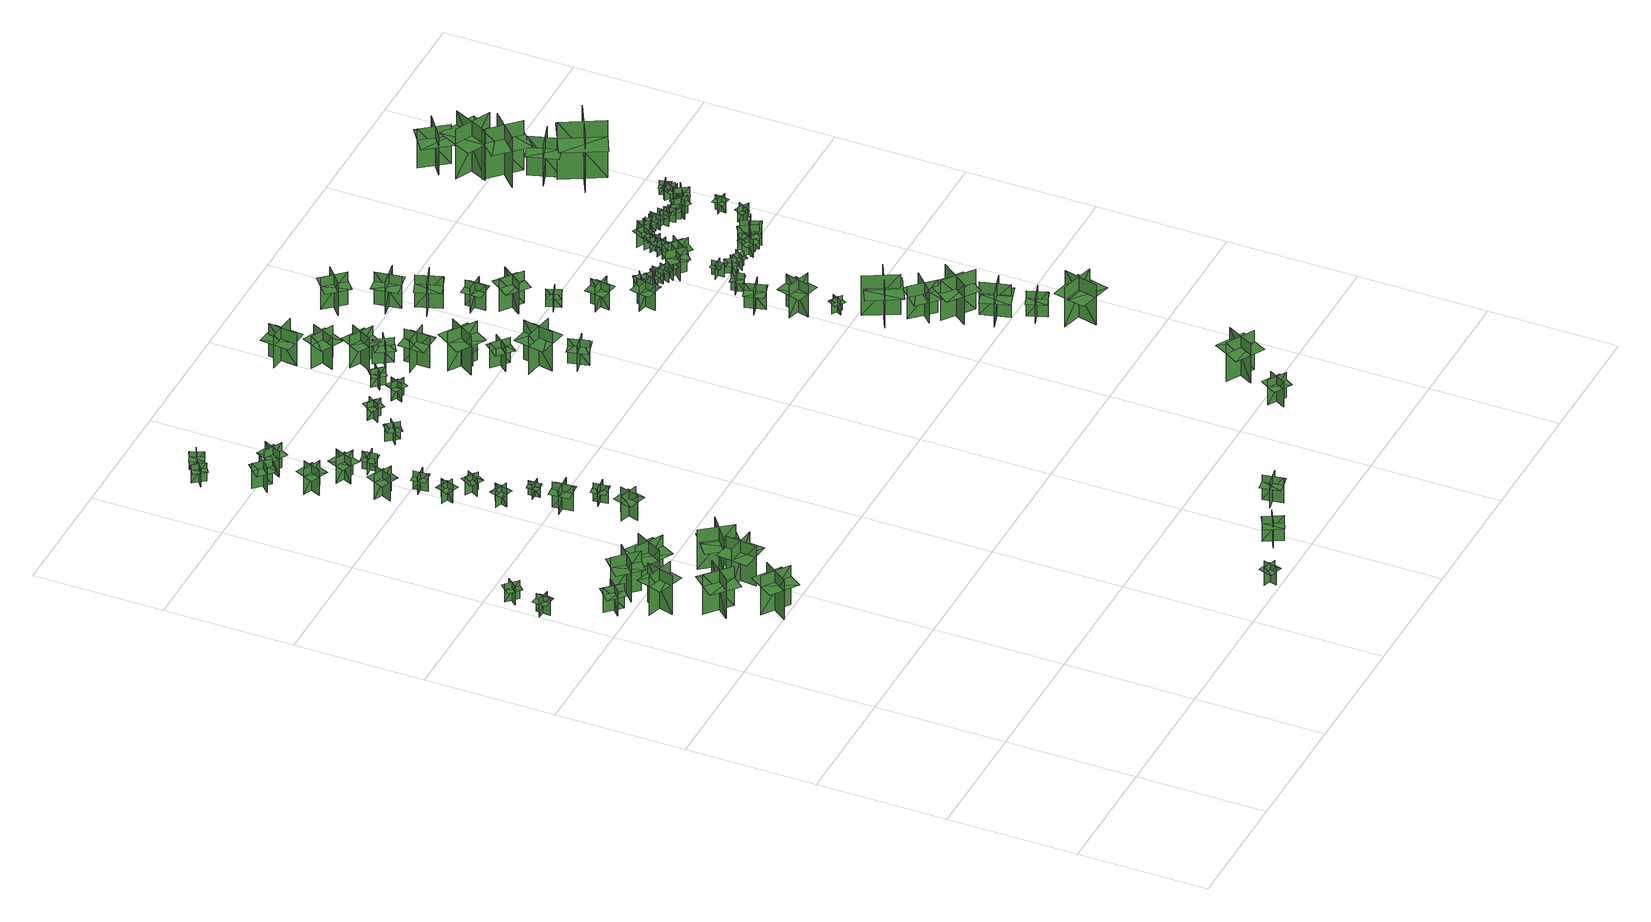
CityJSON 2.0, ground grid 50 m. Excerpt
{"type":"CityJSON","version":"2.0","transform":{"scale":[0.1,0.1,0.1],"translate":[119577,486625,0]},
"CityObjects":{
"tree1":{"type":"SolitaryVegetationObject","geometry":[{"type":"MultiSurface","lod":"1","boundaries":[[[0,1,2]],[[0,2,3]],[[4,5,6]],[[4,6,7]],[[8,9,10]],[[8,10,11]],[[8,11,12]],[[8,12,13]]]}]},
"tree2":{"type":"SolitaryVegetationObject","geometry":[{"type":"MultiSurface","lod":"1","boundaries":[[[14,15,16]],[[14,16,17]],[[18,19,20]],[[18,20,21]],[[22,23,24]],[[22,24,25]],[[22,25,26]],[[22,26,27]]]}]},
"tree3":{"type":"SolitaryVegetationObject","geometry":[{"type":"MultiSurface","lod":"1","boundaries":[[[28,29,30]],[[28,30,31]],[[32,33,34]],[[32,34,35]],[[36,37,38]],[[36,38,39]],[[36,39,40]],[[36,40,41]]]}]},
"tree4":{"type":"SolitaryVegetationObject","geometry":[{"type":"MultiSurface","lod":"1","boundaries":[[[42,43,44]],[[42,44,45]],[[46,47,48]],[[46,48,49]],[[50,51,52]],[[50,52,53]],[[50,53,54]],[[50,54,55]]]}]},
"tree5":{"type":"SolitaryVegetationObject","geometry":[{"type":"MultiSurface","lod":"1","boundaries":[[[56,57,58]],[[56,58,59]],[[60,61,62]],[[60,62,63]],[[64,65,66]],[[64,66,67]],[[64,67,68]],[[64,68,69]]]}]},
"tree6":{"type":"SolitaryVegetationObject","geometry":[{"type":"MultiSurface","lod":"1","boundaries":[[[70,71,72]],[[70,72,73]],[[74,75,76]],[[74,76,77]],[[78,79,80]],[[78,80,81]],[[78,81,82]],[[78,82,83]]]}]},
"tree7":{"type":"SolitaryVegetationObject","geometry":[{"type":"MultiSurface","lod":"1","boundaries":[[[84,85,86]],[[84,86,87]],[[88,89,90]],[[88,90,91]],[[92,93,94]],[[92,94,95]],[[92,95,96]],[[92,96,97]]]}]},
"tree8":{"type":"SolitaryVegetationObject","geometry":[{"type":"MultiSurface","lod":"1","boundaries":[[[98,99,100]],[[98,100,101]],[[102,103,104]],[[102,104,105]],[[106,107,108]],[[106,108,109]],[[106,109,110]],[[106,110,111]]]}]},
"tree9":{"type":"SolitaryVegetationObject","geometry":[{"type":"MultiSurface","lod":"1","boundaries":[[[112,113,114]],[[112,114,115]],[[116,117,118]],[[116,118,119]],[[120,121,122]],[[120,122,123]],[[120,123,124]],[[120,124,125]]]}]},
"tree10":{"type":"SolitaryVegetationObject","geometry":[{"type":"MultiSurface","lod":"1","boundaries":[[[126,127,128]],[[126,128,129]],[[130,131,132]],[[130,132,133]],[[134,135,136]],[[134,136,137]],[[134,137,138]],[[134,138,139]]]}]},
"tree11":{"type":"SolitaryVegetationObject","geometry":[{"type":"MultiSurface","lod":"1","boundaries":[[[140,141,142]],[[140,142,143]],[[144,145,146]],[[144,146,147]],[[148,149,150]],[[148,150,151]],[[148,151,152]],[[148,152,153]]]}]},
"tree12":{"type":"SolitaryVegetationObject","geometry":[{"type":"MultiSurface","lod":"1","boundaries":[[[154,155,156]],[[154,156,157]],[[158,159,160]],[[158,160,161]],[[162,163,164]],[[162,164,165]],[[162,165,166]],[[162,166,167]]]}]},
"tree13":{"type":"SolitaryVegetationObject","geometry":[{"type":"MultiSurface","lod":"1","boundaries":[[[168,169,170]],[[168,170,171]],[[172,173,174]],[[172,174,175]],[[176,177,178]],[[176,178,179]],[[176,179,180]],[[176,180,181]]]}]},
"tree14":{"type":"SolitaryVegetationObject","geometry":[{"type":"MultiSurface","lod":"1","boundaries":[[[182,183,184]],[[182,184,185]],[[186,187,188]],[[186,188,189]],[[190,191,192]],[[190,192,193]],[[190,193,194]],[[190,194,195]]]}]},
"tree15":{"type":"SolitaryVegetationObject","geometry":[{"type":"MultiSurface","lod":"1","boundaries":[[[196,197,198]],[[196,198,199]],[[200,201,202]],[[200,202,203]],[[204,205,206]],[[204,206,207]],[[204,207,208]],[[204,208,209]]]}]},
"tree16":{"type":"SolitaryVegetationObject","geometry":[{"type":"MultiSurface","lod":"1","boundaries":[[[210,211,212]],[[210,212,213]],[[214,215,216]],[[214,216,217]],[[218,219,220]],[[218,220,221]],[[218,221,222]],[[218,222,223]]]}]},
"tree17":{"type":"SolitaryVegetationObject","geometry":[{"type":"MultiSurface","lod":"1","boundaries":[[[224,225,226]],[[224,226,227]],[[228,229,230]],[[228,230,231]],[[232,233,234]],[[232,234,235]],[[232,235,236]],[[232,236,237]]]}]},
"tree18":{"type":"SolitaryVegetationObject","geometry":[{"type":"MultiSurface","lod":"1","boundaries":[[[238,239,240]],[[238,240,241]],[[242,243,244]],[[242,244,245]],[[246,247,248]],[[246,248,249]],[[246,249,250]],[[246,250,251]]]}]},
"tree19":{"type":"SolitaryVegetationObject","geometry":[{"type":"MultiSurface","lod":"1","boundaries":[[[252,253,254]],[[252,254,255]],[[256,257,258]],[[256,258,259]],[[260,261,262]],[[260,262,263]],[[260,263,264]],[[260,264,265]]]}]},
"tree20":{"type":"SolitaryVegetationObject","geometry":[{"type":"MultiSurface","lod":"1","boundaries":[[[266,267,268]],[[266,268,269]],[[270,271,272]],[[270,272,273]],[[274,275,276]],[[274,276,277]],[[274,277,278]],[[274,278,279]]]}]},
"tree21":{"type":"SolitaryVegetationObject","geometry":[{"type":"MultiSurface","lod":"1","boundaries":[[[280,281,282]],[[280,282,283]],[[284,285,286]],[[284,286,287]],[[288,289,290]],[[288,290,291]],[[288,291,292]],[[288,292,293]]]}]},
"tree22":{"type":"SolitaryVegetationObject","geometry":[{"type":"MultiSurface","lod":"1","boundaries":[[[294,295,296]],[[294,296,297]],[[298,299,300]],[[298,300,301]],[[302,303,304]],[[302,304,305]],[[302,305,306]],[[302,306,307]]]}]},
"tree23":{"type":"SolitaryVegetationObject","geometry":[{"type":"MultiSurface","lod":"1","boundaries":[[[308,309,310]],[[308,310,311]],[[312,313,314]],[[312,314,315]],[[316,317,318]],[[316,318,319]],[[316,319,320]],[[316,320,321]]]}]},
"tree24":{"type":"SolitaryVegetationObject","geometry":[{"type":"MultiSurface","lod":"1","boundaries":[[[322,323,324]],[[322,324,325]],[[326,327,328]],[[326,328,329]],[[330,331,332]],[[330,332,333]],[[330,333,334]],[[330,334,335]]]}]},
"tree25":{"type":"SolitaryVegetationObject","geometry":[{"type":"MultiSurface","lod":"1","boundaries":[[[336,337,338]],[[336,338,339]],[[340,341,342]],[[340,342,343]],[[344,345,346]],[[344,346,347]],[[344,347,348]],[[344,348,349]]]}]},
"tree26":{"type":"SolitaryVegetationObject","geometry":[{"type":"MultiSurface","lod":"1","boundaries":[[[350,351,352]],[[350,352,353]],[[354,355,356]],[[354,356,357]],[[358,359,360]],[[358,360,361]],[[358,361,362]],[[358,362,363]]]}]},
"tree27":{"type":"SolitaryVegetationObject","geometry":[{"type":"MultiSurface","lod":"1","boundaries":[[[364,365,366]],[[364,366,367]],[[368,369,370]],[[368,370,371]],[[372,373,374]],[[372,374,375]],[[372,375,376]],[[372,376,377]]]}]},
"tree28":{"type":"SolitaryVegetationObject","geometry":[{"type":"MultiSurface","lod":"1","boundaries":[[[378,379,380]],[[378,380,381]],[[382,383,384]],[[382,384,385]],[[386,387,388]],[[386,388,389]],[[386,389,390]],[[386,390,391]]]}]},
"tree29":{"type":"SolitaryVegetationObject","geometry":[{"type":"MultiSurface","lod":"1","boundaries":[[[392,393,394]],[[392,394,395]],[[396,397,398]],[[396,398,399]],[[400,401,402]],[[400,402,403]],[[400,403,404]],[[400,404,405]]]}]},
"tree30":{"type":"SolitaryVegetationObject","geometry":[{"type":"MultiSurface","lod":"1","boundaries":[[[406,407,408]],[[406,408,409]],[[410,411,412]],[[410,412,413]],[[414,415,416]],[[414,416,417]],[[414,417,418]],[[414,418,419]]]}]},
"tree31":{"type":"SolitaryVegetationObject","geometry":[{"type":"MultiSurface","lod":"1","boundaries":[[[420,421,422]],[[420,422,423]],[[424,425,426]],[[424,426,427]],[[428,429,430]],[[428,430,431]],[[428,431,432]],[[428,432,433]]]}]},
"tree32":{"type":"SolitaryVegetationObject","geometry":[{"type":"MultiSurface","lod":"1","boundaries":[[[434,435,436]],[[434,436,437]],[[438,439,440]],[[438,440,441]],[[442,443,444]],[[442,444,445]],[[442,445,446]],[[442,446,447]]]}]},
"tree33":{"type":"SolitaryVegetationObject","geometry":[{"type":"MultiSurface","lod":"1","boundaries":[[[448,449,450]],[[448,450,451]],[[452,453,454]],[[452,454,455]],[[456,457,458]],[[456,458,459]],[[456,459,460]],[[456,460,461]]]}]},
"tree34":{"type":"SolitaryVegetationObject","geometry":[{"type":"MultiSurface","lod":"1","boundaries":[[[462,463,464]],[[462,464,465]],[[466,467,468]],[[466,468,469]],[[470,471,472]],[[470,472,473]],[[470,473,474]],[[470,474,475]]]}]},
"tree35":{"type":"SolitaryVegetationObject","geometry":[{"type":"MultiSurface","lod":"1","boundaries":[[[476,477,478]],[[476,478,479]],[[480,481,482]],[[480,482,483]],[[484,485,486]],[[484,486,487]],[[484,487,488]],[[484,488,489]]]}]},
"tree36":{"type":"SolitaryVegetationObject","geometry":[{"type":"MultiSurface","lod":"1","boundaries":[[[490,491,492]],[[490,492,493]],[[494,495,496]],[[494,496,497]],[[498,499,500]],[[498,500,501]],[[498,501,502]],[[498,502,503]]]}]},
"tree37":{"type":"SolitaryVegetationObject","geometry":[{"type":"MultiSurface","lod":"1","boundaries":[[[504,505,506]],[[504,506,507]],[[508,509,510]],[[508,510,511]],[[512,513,514]],[[512,514,515]],[[512,515,516]],[[512,516,517]]]}]},
"tree38":{"type":"SolitaryVegetationObject","geometry":[{"type":"MultiSurface","lod":"1","boundaries":[[[518,519,520]],[[518,520,521]],[[522,523,524]],[[522,524,525]],[[526,527,528]],[[526,528,529]],[[526,529,530]],[[526,530,531]]]}]},
"tree39":{"type":"SolitaryVegetationObject","geometry":[{"type":"MultiSurface","lod":"1","boundaries":[[[532,533,534]],[[532,534,535]],[[536,537,538]],[[536,538,539]],[[540,541,542]],[[540,542,543]],[[540,543,544]],[[540,544,545]]]}]},
"tree40":{"type":"SolitaryVegetationObject","geometry":[{"type":"MultiSurface","lod":"1","boundaries":[[[546,547,548]],[[546,548,549]],[[550,551,552]],[[550,552,553]],[[554,555,556]],[[554,556,557]],[[554,557,558]],[[554,558,559]]]}]},
"tree41":{"type":"SolitaryVegetationObject","geometry":[{"type":"MultiSurface","lod":"1","boundaries":[[[560,561,562]],[[560,562,563]],[[564,565,566]],[[564,566,567]],[[568,569,570]],[[568,570,571]],[[568,571,572]],[[568,572,573]]]}]},
"tree42":{"type":"SolitaryVegetationObject","geometry":[{"type":"MultiSurface","lod":"1","boundaries":[[[574,575,576]],[[574,576,577]],[[578,579,580]],[[578,580,581]],[[582,583,584]],[[582,584,585]],[[582,585,586]],[[582,586,587]]]}]},
"tree43":{"type":"SolitaryVegetationObject","geometry":[{"type":"MultiSurface","lod":"1","boundaries":[[[588,589,590]],[[588,590,591]],[[592,593,594]],[[592,594,595]],[[596,597,598]],[[596,598,599]],[[596,599,600]],[[596,600,601]]]}]},
"tree44":{"type":"SolitaryVegetationObject","geometry":[{"type":"MultiSurface","lod":"1","boundaries":[[[602,603,604]],[[602,604,605]],[[606,607,608]],[[606,608,609]],[[610,611,612]],[[610,612,613]],[[610,613,614]],[[610,614,615]]]}]},
"tree45":{"type":"SolitaryVegetationObject","geometry":[{"type":"MultiSurface","lod":"1","boundaries":[[[616,617,618]],[[616,618,619]],[[620,621,622]],[[620,622,623]],[[624,625,626]],[[624,626,627]],[[624,627,628]],[[624,628,629]]]}]},
"tree46":{"type":"SolitaryVegetationObject","geometry":[{"type":"MultiSurface","lod":"1","boundaries":[[[630,631,632]],[[630,632,633]],[[634,635,636]],[[634,636,637]],[[638,639,640]],[[638,640,641]],[[638,641,642]],[[638,642,643]]]}]},
"tree47":{"type":"SolitaryVegetationObject","geometry":[{"type":"MultiSurface","lod":"1","boundaries":[[[644,645,646]],[[644,646,647]],[[648,649,650]],[[648,650,651]],[[652,653,654]],[[652,654,655]],[[652,655,656]],[[652,656,657]]]}]},
"tree48":{"type":"SolitaryVegetationObject","geometry":[{"type":"MultiSurface","lod":"1","boundaries":[[[658,659,660]],[[658,660,661]],[[662,663,664]],[[662,664,665]],[[666,667,668]],[[666,668,669]],[[666,669,670]],[[666,670,671]]]}]},
"tree49":{"type":"SolitaryVegetationObject","geometry":[{"type":"MultiSurface","lod":"1","boundaries":[[[672,673,674]],[[672,674,675]],[[676,677,678]],[[676,678,679]],[[680,681,682]],[[680,682,683]],[[680,683,684]],[[680,684,685]]]}]},
"tree50":{"type":"SolitaryVegetationObject","geometry":[{"type":"MultiSurface","lod":"1","boundaries":[[[686,687,688]],[[686,688,689]],[[690,691,692]],[[690,692,693]],[[694,695,696]],[[694,696,697]],[[694,697,698]],[[694,698,699]]]}]},
"tree51":{"type":"SolitaryVegetationObject","geometry":[{"type":"MultiSurface","lod":"1","boundaries":[[[700,701,702]],[[700,702,703]],[[704,705,706]],[[704,706,707]],[[708,709,710]],[[708,710,711]],[[708,711,712]],[[708,712,713]]]}]},
"tree52":{"type":"SolitaryVegetationObject","geometry":[{"type":"MultiSurface","lod":"1","boundaries":[[[714,715,716]],[[714,716,717]],[[718,719,720]],[[718,720,721]],[[722,723,724]],[[722,724,725]],[[722,725,726]],[[722,726,727]]]}]},
"tree53":{"type":"SolitaryVegetationObject","geometry":[{"type":"MultiSurface","lod":"1","boundaries":[[[728,729,730]],[[728,730,731]],[[732,733,734]],[[732,734,735]],[[736,737,738]],[[736,738,739]],[[736,739,740]],[[736,740,741]]]}]},
"tree54":{"type":"SolitaryVegetationObject","geometry":[{"type":"MultiSurface","lod":"1","boundaries":[[[742,743,744]],[[742,744,745]],[[746,747,748]],[[746,748,749]],[[750,751,752]],[[750,752,753]],[[750,753,754]],[[750,754,755]]]}]},
"tree55":{"type":"SolitaryVegetationObject","geometry":[{"type":"MultiSurface","lod":"1","boundaries":[[[756,757,758]],[[756,758,759]],[[760,761,762]],[[760,762,763]],[[764,765,766]],[[764,766,767]],[[764,767,768]],[[764,768,769]]]}]},
"tree56":{"type":"SolitaryVegetationObject","geometry":[{"type":"MultiSurface","lod":"1","boundaries":[[[770,771,772]],[[770,772,773]],[[774,775,776]],[[774,776,777]],[[778,779,780]],[[778,780,781]],[[778,781,782]],[[778,782,783]]]}]},
"tree57":{"type":"SolitaryVegetationObject","geometry":[{"type":"MultiSurface","lod":"1","boundaries":[[[784,785,786]],[[784,786,787]],[[788,789,790]],[[788,790,791]],[[792,793,794]],[[792,794,795]],[[792,795,796]],[[792,796,797]]]}]},
"tree58":{"type":"SolitaryVegetationObject","geometry":[{"type":"MultiSurface","lod":"1","boundaries":[[[798,799,800]],[[798,800,801]],[[802,803,804]],[[802,804,805]],[[806,807,808]],[[806,808,809]],[[806,809,810]],[[806,810,811]]]}]},
"tree59":{"type":"SolitaryVegetationObject","geometry":[{"type":"MultiSurface","lod":"1","boundaries":[[[812,813,814]],[[812,814,815]],[[816,817,818]],[[816,818,819]],[[820,821,822]],[[820,822,823]],[[820,823,824]],[[820,824,825]]]}]},
"tree60":{"type":"SolitaryVegetationObject","geometry":[{"type":"MultiSurface","lod":"1","boundaries":[[[826,827,828]],[[826,828,829]],[[830,831,832]],[[830,832,833]],[[834,835,836]],[[834,836,837]],[[834,837,838]],[[834,838,839]]]}]},
"tree61":{"type":"SolitaryVegetationObject","geometry":[{"type":"MultiSurface","lod":"1","boundaries":[[[840,841,842]],[[840,842,843]],[[844,845,846]],[[844,846,847]],[[848,849,850]],[[848,850,851]],[[848,851,852]],[[848,852,853]]]}]},
"tree62":{"type":"SolitaryVegetationObject","geometry":[{"type":"MultiSurface","lod":"1","boundaries":[[[854,855,856]],[[854,856,857]],[[858,859,860]],[[858,860,861]],[[862,863,864]],[[862,864,865]],[[862,865,866]],[[862,866,867]]]}]},
"tree63":{"type":"SolitaryVegetationObject","geometry":[{"type":"MultiSurface","lod":"1","boundaries":[[[868,869,870]],[[868,870,871]],[[872,873,874]],[[872,874,875]],[[876,877,878]],[[876,878,879]],[[876,880,881]],[[876,881,877]]]}]},
"tree64":{"type":"SolitaryVegetationObject","geometry":[{"type":"MultiSurface","lod":"1","boundaries":[[[882,883,884]],[[882,884,885]],[[886,887,888]],[[886,888,889]],[[890,891,892]],[[890,892,893]],[[890,893,894]],[[890,894,895]]]}]},
"tree65":{"type":"SolitaryVegetationObject","geometry":[{"type":"MultiSurface","lod":"1","boundaries":[[[896,897,898]],[[896,898,899]],[[900,901,902]],[[900,902,903]],[[904,905,906]],[[904,906,907]],[[904,907,908]],[[904,908,909]]]}]},
"tree66":{"type":"SolitaryVegetationObject","geometry":[{"type":"MultiSurface","lod":"1","boundaries":[[[910,911,912]],[[910,912,913]],[[914,915,916]],[[914,916,917]],[[918,919,920]],[[918,920,921]],[[918,921,922]],[[918,922,923]]]}]},
"tree67":{"type":"SolitaryVegetationObject","geometry":[{"type":"MultiSurface","lod":"1","boundaries":[[[924,925,926]],[[924,926,927]],[[928,929,930]],[[928,930,931]],[[932,933,934]],[[932,934,935]],[[932,935,936]],[[932,936,937]]]}]},
"tree68":{"type":"SolitaryVegetationObject","geometry":[{"type":"MultiSurface","lod":"1","boundaries":[[[938,939,940]],[[938,940,941]],[[942,943,944]],[[942,944,945]],[[946,947,948]],[[946,948,949]],[[946,949,950]],[[946,950,951]]]}]},
"tree69":{"type":"SolitaryVegetationObject","geometry":[{"type":"MultiSurface","lod":"1","boundaries":[[[952,953,954]],[[952,954,955]],[[956,957,958]],[[956,958,959]],[[960,961,962]],[[960,962,963]],[[960,963,964]],[[960,964,965]]]}]},
"tree70":{"type":"SolitaryVegetationObject","geometry":[{"type":"MultiSurface","lod":"1","boundaries":[[[966,967,968]],[[966,968,969]],[[970,971,972]],[[970,972,973]],[[974,975,976]],[[974,976,977]],[[974,977,978]],[[974,978,979]]]}]},
"tree71":{"type":"SolitaryVegetationObject","geometry":[{"type":"MultiSurface","lod":"1","boundaries":[[[980,981,982]],[[980,982,983]],[[984,985,986]],[[984,986,987]],[[988,989,990]],[[988,990,991]],[[988,991,992]],[[988,992,993]]]}]},
"tree72":{"type":"SolitaryVegetationObject","geometry":[{"type":"MultiSurface","lod":"1","boundaries":[[[994,995,996]],[[994,996,997]],[[998,999,1000]],[[998,1000,1001]],[[1002,1003,1004]],[[1002,1004,1005]],[[1002,1005,1006]],[[1002,1006,1007]]]}]},
"tree73":{"type":"SolitaryVegetationObject","geometry":[{"type":"MultiSurface","lod":"1","boundaries":[[[1008,1009,1010]],[[1008,1010,1011]],[[1012,1013,1014]],[[1012,1014,1015]],[[1016,1017,1018]],[[1016,1018,1019]],[[1016,1019,1020]],[[1016,1020,1021]]]}]},
"tree74":{"type":"SolitaryVegetationObject","geometry":[{"type":"MultiSurface","lod":"1","boundaries":[[[1022,1023,1024]],[[1022,1024,1025]],[[1026,1027,1028]],[[1026,1028,1029]],[[1030,1031,1032]],[[1030,1032,1033]],[[1030,1033,1034]],[[1030,1034,1035]]]}]},
"tree75":{"type":"SolitaryVegetationObject","geometry":[{"type":"MultiSurface","lod":"1","boundaries":[[[1036,1037,1038]],[[1036,1038,1039]],[[1040,1041,1042]],[[1040,1042,1043]],[[1044,1045,1046]],[[1044,1046,1047]],[[1044,1047,1048]],[[1044,1048,1049]]]}]},
"tree76":{"type":"SolitaryVegetationObject","geometry":[{"type":"MultiSurface","lod":"1","boundaries":[[[1050,1051,1052]],[[1050,1052,1053]],[[1054,1055,1056]],[[1054,1056,1057]],[[1058,1059,1060]],[[1058,1060,1061]],[[1058,1061,1062]],[[1058,1062,1063]]]}]},
"tree77":{"type":"SolitaryVegetationObject","geometry":[{"type":"MultiSurface","lod":"1","boundaries":[[[1064,1065,1066]],[[1064,1066,1067]],[[1068,1069,1070]],[[1068,1070,1071]],[[1072,1073,1074]],[[1072,1074,1075]],[[1072,1075,1076]],[[1072,1076,1077]]]}]},
"tree78":{"type":"SolitaryVegetationObject","geometry":[{"type":"MultiSurface","lod":"1","boundaries":[[[1078,1079,1080]],[[1078,1080,1081]],[[1082,1083,1084]],[[1082,1084,1085]],[[1086,1087,1088]],[[1086,1088,1089]],[[1086,1089,1090]],[[1086,1090,1091]]]}]},
"tree79":{"type":"SolitaryVegetationObject","geometry":[{"type":"MultiSurface","lod":"1","boundaries":[[[1092,1093,1094]],[[1092,1094,1095]],[[1096,1097,1098]],[[1096,1098,1099]],[[1100,1101,1102]],[[1100,1102,1103]],[[1100,1103,1104]],[[1100,1104,1105]]]}]},
"tree80":{"type":"SolitaryVegetationObject","geometry":[{"type":"MultiSurface","lod":"1","boundaries":[[[1106,1107,1108]],[[1106,1108,1109]],[[1110,1111,1112]],[[1110,1112,1113]],[[1114,1115,1116]],[[1114,1116,1117]],[[1114,1117,1118]],[[1114,1118,1119]]]}]},
"tree81":{"type":"SolitaryVegetationObject","geometry":[{"type":"MultiSurface","lod":"1","boundaries":[[[1120,1121,1122]],[[1120,1122,1123]],[[1124,1125,1126]],[[1124,1126,1127]],[[1128,1129,1130]],[[1128,1130,1131]],[[1128,1131,1132]],[[1128,1132,1133]]]}]},
"tree82":{"type":"SolitaryVegetationObject","geometry":[{"type":"MultiSurface","lod":"1","boundaries":[[[1134,1135,1136]],[[1134,1136,1137]],[[1138,1139,1140]],[[1138,1140,1141]],[[1142,1143,1144]],[[1142,1144,1145]],[[1142,1145,1146]],[[1142,1146,1147]]]}]},
"tree83":{"type":"SolitaryVegetationObject","geometry":[{"type":"MultiSurface","lod":"1","boundaries":[[[1148,1149,1150]],[[1148,1150,1151]],[[1152,1153,1154]],[[1152,1154,1155]],[[1156,1157,1158]],[[1156,1158,1159]],[[1156,1159,1160]],[[1156,1160,1161]]]}]},
"tree84":{"type":"SolitaryVegetationObject","geometry":[{"type":"MultiSurface","lod":"1","boundaries":[[[1162,1163,1164]],[[1162,1164,1165]],[[1166,1167,1168]],[[1166,1168,1169]],[[1170,1171,1172]],[[1170,1172,1173]],[[1170,1173,1174]],[[1170,1174,1175]]]}]},
"tree85":{"type":"SolitaryVegetationObject","geometry":[{"type":"MultiSurface","lod":"1","boundaries":[[[1176,1177,1178]],[[1176,1178,1179]],[[1180,1181,1182]],[[1180,1182,1183]],[[1184,1185,1186]],[[1184,1186,1187]],[[1184,1187,1188]],[[1184,1188,1189]]]}]},
"tree86":{"type":"SolitaryVegetationObject","geometry":[{"type":"MultiSurface","lod":"1","boundaries":[[[1190,1191,1192]],[[1190,1192,1193]],[[1194,1195,1196]],[[1194,1196,1197]],[[1198,1199,1200]],[[1198,1200,1201]],[[1198,1201,1202]],[[1198,1202,1203]]]}]},
"tree87":{"type":"SolitaryVegetationObject","geometry":[{"type":"MultiSurface","lod":"1","boundaries":[[[1204,1205,1206]],[[1204,1206,1207]],[[1208,1209,1210]],[[1208,1210,1211]],[[1212,1213,1214]],[[1212,1214,1215]],[[1212,1215,1216]],[[1212,1216,1217]]]}]},
"tree88":{"type":"SolitaryVegetationObject","geometry":[{"type":"MultiSurface","lod":"1","boundaries":[[[1218,1219,1220]],[[1218,1220,1221]],[[1222,1223,1224]],[[1222,1224,1225]],[[1226,1227,1228]],[[1226,1228,1229]],[[1226,1229,1230]],[[1226,1230,1231]]]}]},
"tree89":{"type":"SolitaryVegetationObject","geometry":[{"type":"MultiSurface","lod":"1","boundaries":[[[1232,1233,1234]],[[1232,1234,1235]],[[1236,1237,1238]],[[1236,1238,1239]],[[1240,1241,1242]],[[1240,1242,1243]],[[1240,1243,1244]],[[1240,1244,1245]]]}]},
"tree90":{"type":"SolitaryVegetationObject","geometry":[{"type":"MultiSurface","lod":"1","boundaries":[[[1246,1247,1248]],[[1246,1248,1249]],[[1250,1251,1252]],[[1250,1252,1253]],[[1254,1255,1256]],[[1254,1256,1257]],[[1254,1257,1258]],[[1254,1258,1259]]]}]},
"tree91":{"type":"SolitaryVegetationObject","geometry":[{"type":"MultiSurface","lod":"1","boundaries":[[[1260,1261,1262]],[[1260,1262,1263]],[[1264,1265,1266]],[[1264,1266,1267]],[[1268,1269,1270]],[[1268,1270,1271]],[[1268,1271,1272]],[[1268,1272,1273]]]}]},
"tree92":{"type":"SolitaryVegetationObject","geometry":[{"type":"MultiSurface","lod":"1","boundaries":[[[1274,1275,1276]],[[1274,1276,1277]],[[1278,1279,1280]],[[1278,1280,1281]],[[1282,1283,1284]],[[1282,1284,1285]],[[1282,1285,1286]],[[1282,1286,1287]]]}]},
"tree93":{"type":"SolitaryVegetationObject","geometry":[{"type":"MultiSurface","lod":"1","boundaries":[[[1288,1289,1290]],[[1288,1290,1291]],[[1292,1293,1294]],[[1292,1294,1295]],[[1296,1297,1298]],[[1296,1298,1299]],[[1296,1299,1300]],[[1296,1300,1301]]]}]},
"tree94":{"type":"SolitaryVegetationObject","geometry":[{"type":"MultiSurface","lod":"1","boundaries":[[[1302,1303,1304]],[[1302,1304,1305]],[[1306,1307,1308]],[[1306,1308,1309]],[[1310,1311,1312]],[[1310,1312,1313]],[[1310,1313,1314]],[[1310,1314,1315]]]}]},
"tree95":{"type":"SolitaryVegetationObject","geometry":[{"type":"MultiSurface","lod":"1","boundaries":[[[1316,1317,1318]],[[1316,1318,1319]],[[1320,1321,1322]],[[1320,1322,1323]],[[1324,1325,1326]],[[1324,1326,1327]],[[1324,1327,1328]],[[1324,1328,1329]]]}]},
"tree96":{"type":"SolitaryVegetationObject","geometry":[{"type":"MultiSurface","lod":"1","boundaries":[[[1330,1331,1332]],[[1330,1332,1333]],[[1334,1335,1336]],[[1334,1336,1337]],[[1338,1339,1340]],[[1338,1340,1341]],[[1338,1341,1342]],[[1338,1342,1343]]]}]},
"tree97":{"type":"SolitaryVegetationObject","geometry":[{"type":"MultiSurface","lod":"1","boundaries":[[[1344,1345,1346]],[[1344,1346,1347]],[[1348,1349,1350]],[[1348,1350,1351]],[[1352,1353,1354]],[[1352,1354,1355]],[[1352,1355,1356]],[[1352,1356,1357]]]}]},
"tree98":{"type":"SolitaryVegetationObject","geometry":[{"type":"MultiSurface","lod":"1","boundaries":[[[1358,1359,1360]],[[1358,1360,1361]],[[1362,1363,1364]],[[1362,1364,1365]],[[1366,1367,1368]],[[1366,1368,1369]],[[1366,1369,1370]],[[1366,1370,1371]]]}]},
"tree99":{"type":"SolitaryVegetationObject","geometry":[{"type":"MultiSurface","lod":"1","boundaries":[[[1372,1373,1374]],[[1372,1374,1375]],[[1376,1377,1378]],[[1376,1378,1379]],[[1380,1381,1382]],[[1380,1382,1383]],[[1380,1383,1384]],[[1380,1384,1385]]]}]},
"tree100":{"type":"SolitaryVegetationObject","geometry":[{"type":"MultiSurface","lod":"1","boundaries":[[[1386,1387,1388]],[[1386,1388,1389]],[[1390,1391,1392]],[[1390,1392,1393]],[[1394,1395,1396]],[[1394,1396,1397]],[[1394,1397,1398]],[[1394,1398,1399]]]}]}
},
"vertices":[
[32,2310,2],[27,2255,2],[27,2255,78],[32,2310,78],[3,2286,2],[59,2281,2],[59,2281,78],[3,2286,78],[3,2286,57],[1,2259,57],[56,2254,57],[59,2281,57],[61,2309,57],[6,2314,57],
[123,2039,2],[178,2093,2],[178,2093,109],[123,2039,109],[174,2038,2],[120,2093,2],[120,2093,109],[174,2038,109],[174,2038,79],[202,2065,79],[148,2120,79],[120,2093,79],[92,2066,79],[147,2011,79],
[68,2431,5],[31,2390,5],[31,2390,82],[68,2431,82],[32,2430,5],[72,2392,5],[72,2392,82],[32,2430,82],[32,2430,60],[13,2409,60],[54,2372,60],[72,2392,60],[91,2413,60],[50,2450,60],
[205,1868,3],[238,1976,3],[238,1976,173],[205,1868,173],[277,1907,3],[169,1940,3],[169,1940,173],[277,1907,173],[277,1907,128],[293,1959,128],[185,1992,128],[169,1940,128],[153,1889,128],[261,1856,128],
[264,1687,1],[345,1778,1],[345,1778,171],[264,1687,171],[345,1692,1],[254,1772,1],[254,1772,171],[345,1692,171],[345,1692,123],[386,1737,123],[295,1818,123],[254,1772,123],[214,1727,123],[305,1646,123],
[414,1599,1],[344,1500,1],[344,1500,170],[414,1599,170],[334,1586,1],[433,1516,1],[433,1516,170],[334,1586,170],[334,1586,123],[299,1536,123],[398,1466,123],[433,1516,123],[469,1566,123],[369,1636,123],
[298,2105,3],[215,2029,3],[215,2029,173],[298,2105,173],[215,2108,3],[292,2025,3],[292,2025,173],[215,2108,173],[215,2108,128],[176,2071,128],[252,1989,128],[292,2025,128],[332,2062,128],[255,2145,128],
[386,2078,1],[326,1971,1],[326,1971,170],[386,2078,170],[308,2056,1],[414,1997,1],[414,1997,170],[308,2056,170],[308,2056,123],[278,2003,123],[384,1943,123],[414,1997,123],[444,2050,123],[338,2109,123],
[490,1788,6],[477,1667,6],[477,1667,176],[490,1788,176],[426,1738,6],[547,1725,6],[547,1725,176],[426,1738,176],[426,1738,128],[420,1678,128],[541,1664,128],[547,1725,128],[554,1785,128],[433,1799,128],
[484,1897,3],[568,1787,3],[568,1787,175],[484,1897,175],[469,1788,3],[579,1872,3],[579,1872,175],[469,1788,175],[481,1884,120],[431,1844,120],[518,1736,120],[567,1776,120],[617,1816,120],[531,1924,120],
[1258,33,7],[1205,49,7],[1205,49,84],[1258,33,84],[1240,66,7],[1225,12,7],[1225,12,84],[1240,66,84],[1240,66,62],[1214,73,62],[1198,20,62],[1225,12,62],[1251,5,62],[1267,58,62],
[251,3707,11],[206,3674,11],[206,3674,88],[251,3707,88],[214,3713,11],[247,3668,11],[247,3668,88],[214,3713,88],[214,3713,67],[192,3697,67],[224,3652,67],[247,3668,67],[269,3684,67],[237,3729,67],
[704,2232,7],[629,2254,7],[629,2254,114],[704,2232,114],[679,2277,7],[657,2203,7],[657,2203,114],[679,2277,114],[679,2277,84],[642,2288,84],[620,2214,84],[657,2203,84],[695,2192,84],[716,2266,84],
[325,3452,11],[270,3506,11],[270,3506,119],[325,3452,119],[325,3503,11],[271,3448,11],[271,3448,119],[325,3503,119],[325,3503,89],[298,3531,89],[243,3476,89],[271,3448,89],[298,3421,89],[353,3476,89],
[363,3347,9],[333,3276,9],[333,3276,117],[363,3347,117],[315,3328,9],[387,3298,9],[387,3298,117],[315,3328,117],[315,3328,87],[300,3292,87],[372,3262,87],[387,3298,87],[402,3334,87],[330,3364,87],
[438,3108,8],[406,3038,8],[406,3038,116],[438,3108,116],[390,3091,8],[460,3058,8],[460,3058,116],[390,3091,116],[390,3091,85],[373,3056,85],[444,3023,85],[460,3058,85],[476,3093,85],[406,3126,85],
[484,2834,8],[503,2886,8],[503,2886,85],[484,2834,85],[517,2849,8],[466,2868,8],[466,2868,85],[517,2849,85],[517,2849,63],[527,2875,63],[475,2894,63],[466,2868,63],[456,2843,63],[507,2823,63],
[540,2652,8],[557,2704,8],[557,2704,85],[540,2652,85],[573,2668,8],[520,2685,8],[520,2685,85],[573,2668,85],[573,2668,63],[581,2695,63],[528,2712,63],[520,2685,63],[512,2659,63],[565,2642,63],
[606,2507,8],[613,2430,8],[613,2430,116],[606,2507,116],[573,2468,8],[650,2474,8],[650,2474,116],[573,2468,116],[573,2468,86],[576,2429,86],[653,2435,86],[650,2474,86],[647,2513,86],[570,2506,86],
[502,2993,9],[509,2938,9],[509,2938,86],[502,2993,86],[479,2964,9],[534,2970,9],[534,2970,86],[479,2964,86],[479,2964,64],[483,2936,64],[538,2943,64],[534,2970,64],[531,2998,64],[476,2991,64],
[591,2783,9],[543,2811,9],[543,2811,86],[591,2783,86],[582,2818,9],[553,2771,9],[553,2771,86],[582,2818,86],[582,2818,65],[558,2833,65],[530,2785,65],[553,2771,65],[577,2757,65],[606,2804,65],
[695,2390,9],[701,2336,9],[701,2336,86],[695,2390,86],[672,2362,9],[727,2368,9],[727,2368,86],[672,2362,86],[672,2362,64],[675,2334,64],[730,2341,64],[727,2368,64],[723,2396,64],[669,2389,64],
[615,2587,10],[659,2589,10],[659,2589,71],[615,2587,71],[636,2567,10],[635,2611,10],[635,2611,71],[636,2567,71],[636,2567,54],[658,2568,54],[657,2612,54],[635,2611,54],[613,2610,54],[614,2566,54],
[318,3740,10],[268,3717,10],[268,3717,87],[318,3740,87],[284,3753,10],[306,3703,10],[306,3703,87],[284,3753,87],[284,3753,66],[258,3742,66],[281,3691,66],[306,3703,66],[332,3714,66],[309,3765,66],
[420,3251,10],[490,3219,10],[490,3219,118],[420,3251,118],[438,3203,10],[470,3273,10],[470,3273,118],[438,3203,118],[438,3203,87],[473,3187,87],[505,3257,87],[470,3273,87],[434,3289,87],[402,3218,87],
[357,3497,11],[426,3461,11],[426,3461,119],[357,3497,119],[372,3447,11],[408,3516,11],[408,3516,119],[372,3447,119],[372,3447,88],[407,3430,88],[442,3499,88],[408,3516,88],[373,3534,88],[338,3465,88],
[538,3147,13],[532,3202,13],[532,3202,89],[538,3147,89],[561,3176,13],[506,3170,13],[506,3170,89],[561,3176,89],[561,3176,68],[558,3203,68],[503,3197,68],[506,3170,68],[509,3142,68],[564,3148,68],
[1488,149,6],[1420,111,6],[1420,111,114],[1488,149,114],[1438,163,6],[1476,95,6],[1476,95,114],[1438,163,114],[1438,163,84],[1404,145,84],[1442,77,84],[1476,95,84],[1510,114,84],[1472,182,84],
[752,3155,7],[717,3199,7],[717,3199,84],[752,3155,84],[756,3192,7],[713,3157,7],[713,3157,84],[756,3192,84],[756,3192,62],[739,3214,62],[696,3179,62],[713,3157,62],[730,3136,62],[773,3170,62],
[1701,233,9],[1625,218,9],[1625,218,117],[1701,233,117],[1659,262,9],[1673,186,9],[1673,186,117],[1659,262,117],[1659,262,87],[1621,255,87],[1635,179,87],[1673,186,87],[1711,193,87],[1697,269,87],
[831,3308,15],[800,3262,15],[800,3262,92],[831,3308,92],[795,3301,15],[841,3270,15],[841,3270,92],[795,3301,92],[795,3301,70],[779,3278,70],[825,3247,70],[841,3270,70],[856,3293,70],[811,3324,70],
[938,3273,11],[988,3248,11],[988,3248,88],[938,3273,88],[950,3238,11],[974,3288,11],[974,3288,88],[950,3238,88],[950,3238,66],[975,3226,66],[999,3275,66],[974,3288,66],[949,3300,66],[925,3250,66],
[985,3373,9],[1022,3332,9],[1022,3332,86],[985,3373,86],[983,3337,9],[1024,3374,9],[1024,3374,86],[983,3337,86],[983,3337,64],[1002,3316,64],[1043,3353,64],[1024,3374,64],[1006,3394,64],[965,3357,64],
[991,3659,11],[1004,3772,11],[1004,3772,152],[991,3659,152],[1062,3715,11],[949,3728,11],[949,3728,152],[1062,3715,152],[1000,3665,106],[1052,3660,106],[1063,3773,106],[1011,3778,106],[959,3783,106],[948,3670,106],
[1091,3565,10],[1001,3608,10],[1001,3608,148],[1091,3565,148],[1069,3628,10],[1026,3538,10],[1026,3538,148],[1069,3628,148],[1069,3628,110],[1024,3649,110],[981,3560,110],[1026,3538,110],[1071,3516,110],[1114,3606,110],
[1122,3503,9],[1074,3417,9],[1074,3417,148],[1122,3503,148],[1058,3486,9],[1145,3437,9],[1145,3437,148],[1058,3486,148],[1058,3486,109],[1034,3443,109],[1121,3394,109],[1145,3437,109],[1170,3480,109],[1083,3529,109],
[1153,3357,10],[1112,3423,10],[1112,3423,117],[1153,3357,117],[1164,3407,10],[1099,3366,10],[1099,3366,117],[1164,3407,117],[1164,3407,87],[1144,3440,87],[1078,3399,87],[1099,3366,87],[1119,3334,87],[1185,3375,87],
[1222,3281,8],[1123,3285,8],[1123,3285,147],[1222,3281,147],[1177,3330,8],[1174,3231,8],[1174,3231,147],[1177,3330,147],[1177,3330,108],[1127,3332,108],[1124,3232,108],[1174,3231,108],[1224,3229,108],[1227,3328,108],
[1264,3184,7],[1197,3083,7],[1197,3083,176],[1264,3184,176],[1185,3168,7],[1287,3101,7],[1287,3101,176],[1185,3168,176],[1185,3168,129],[1151,3117,129],[1253,3051,129],[1287,3101,129],[1320,3152,129],[1218,3219,129],
[1315,2987,11],[1257,3038,11],[1257,3038,119],[1315,2987,119],[1312,3038,11],[1261,2980,11],[1261,2980,119],[1312,3038,119],[1312,3038,89],[1283,3064,89],[1232,3005,89],[1261,2980,89],[1290,2954,89],[1341,3013,89],
[1263,3151,10],[1246,3098,10],[1246,3098,87],[1263,3151,87],[1230,3135,10],[1283,3117,10],[1283,3117,87],[1230,3135,87],[1230,3135,65],[1222,3108,65],[1274,3091,65],[1283,3117,65],[1291,3144,65],[1239,3161,65],
[1333,2833,10],[1354,2953,10],[1354,2953,179],[1333,2833,179],[1400,2879,10],[1280,2900,10],[1280,2900,179],[1400,2879,179],[1400,2879,131],[1410,2939,131],[1290,2960,131],[1280,2900,131],[1270,2840,131],[1389,2819,131],
[1406,2722,17],[1387,2798,17],[1387,2798,125],[1406,2722,125],[1433,2766,17],[1357,2748,17],[1357,2748,125],[1433,2766,125],[1433,2766,95],[1424,2804,95],[1348,2786,95],[1357,2748,95],[1367,2710,95],[1442,2729,95],
[2212,478,19],[2173,411,19],[2173,411,127],[2212,478,127],[2162,466,19],[2229,426,19],[2229,426,127],[2162,466,127],[2162,466,97],[2142,432,97],[2209,393,97],[2229,426,97],[2249,459,97],[2182,499,97],
[1403,3717,6],[1328,3651,6],[1328,3651,145],[1403,3717,145],[1336,3721,6],[1402,3647,6],[1402,3647,145],[1336,3721,145],[1336,3721,106],[1299,3689,106],[1365,3614,106],[1402,3647,106],[1440,3680,106],[1374,3754,106],
[2262,577,14],[2322,683,14],[2322,683,183],[2262,577,183],[2340,598,14],[2234,658,14],[2234,658,183],[2340,598,183],[2340,598,136],[2370,651,136],[2264,711,136],[2234,658,136],[2204,605,136],[2310,545,136],
[1403,3505,7],[1501,3521,7],[1501,3521,146],[1403,3505,146],[1456,3466,7],[1440,3564,7],[1440,3564,146],[1456,3466,146],[1456,3466,107],[1505,3474,107],[1489,3572,107],[1440,3564,107],[1391,3556,107],[1407,3458,107],
[1540,3398,8],[1446,3365,8],[1446,3365,147],[1540,3398,147],[1481,3427,8],[1514,3333,8],[1514,3333,147],[1481,3427,147],[1481,3427,108],[1434,3410,108],[1467,3316,108],[1514,3333,108],[1561,3349,108],[1528,3443,108],
[1561,3269,10],[1562,3191,10],[1562,3191,118],[1561,3269,118],[1525,3233,10],[1602,3233,10],[1602,3233,118],[1525,3233,118],[1525,3233,88],[1525,3194,88],[1602,3194,88],[1602,3233,88],[1602,3272,88],[1525,3271,88],
[1588,3076,12],[1647,3156,12],[1647,3156,151],[1588,3076,151],[1654,3085,12],[1574,3144,12],[1574,3144,151],[1654,3085,151],[1654,3085,112],[1683,3125,112],[1603,3184,112],[1574,3144,112],[1544,3104,112],[1624,3045,112],
[1678,2953,17],[1659,3005,17],[1659,3005,94],[1678,2953,94],[1694,2987,17],[1642,2968,17],[1642,2968,94],[1694,2987,94],[1694,2987,72],[1684,3013,72],[1632,2993,72],[1642,2968,72],[1651,2942,72],[1703,2961,72],
[1698,2833,19],[1775,2824,19],[1775,2824,127],[1698,2833,127],[1729,2793,19],[1739,2869,19],[1739,2869,127],[1729,2793,127],[1729,2793,97],[1768,2788,97],[1777,2865,97],[1739,2869,97],[1701,2874,97],[1691,2797,97],
[1801,2719,24],[1786,2643,24],[1786,2643,131],[1801,2719,131],[1758,2691,24],[1834,2676,24],[1834,2676,131],[1758,2691,131],[1758,2691,101],[1751,2652,101],[1827,2638,101],[1834,2676,101],[1841,2714,101],[1765,2729,101],
[1907,2319,22],[1982,2340,22],[1982,2340,130],[1907,2319,130],[1952,2293,22],[1931,2368,22],[1931,2368,130],[1952,2293,130],[1952,2293,99],[1990,2304,99],[1968,2378,99],[1931,2368,99],[1894,2357,99],[1915,2283,99],
[1953,2204,12],[2048,2177,12],[2048,2177,151],[1953,2204,151],[1985,2146,12],[2012,2242,12],[2012,2242,151],[1985,2146,151],[1985,2146,112],[2032,2132,112],[2060,2228,112],[2012,2242,112],[1964,2255,112],[1937,2160,112],
[2044,2049,11],[2067,2087,11],[2067,2087,73],[2044,2049,73],[2073,2056,11],[2035,2079,11],[2035,2079,73],[2073,2056,73],[2073,2056,56],[2084,2075,56],[2046,2098,56],[2035,2079,56],[2024,2060,56],[2062,2037,56],
[2077,1985,6],[2140,1861,6],[2140,1861,178],[2077,1985,178],[2043,1880,6],[2167,1943,6],[2167,1943,178],[2043,1880,178],[2072,1973,122],[2016,1943,122],[2081,1820,122],[2137,1850,122],[2194,1880,122],[2129,2002,122],
[2210,1827,8],[2130,1748,8],[2130,1748,149],[2210,1827,149],[2120,1828,8],[2200,1747,8],[2200,1747,149],[2120,1828,149],[2199,1828,103],[2162,1865,103],[2083,1784,103],[2120,1747,103],[2158,1711,103],[2237,1792,103],
[1900,2729,18],[1874,2764,18],[1874,2764,80],[1900,2729,80],[1905,2758,18],[1869,2732,18],[1869,2732,80],[1905,2758,80],[1905,2758,62],[1892,2776,62],[1856,2750,62],[1869,2732,62],[1882,2714,62],[1918,2740,62],
[2245,1609,10],[2276,1500,10],[2276,1500,151],[2245,1609,151],[2201,1531,10],[2310,1562,10],[2310,1562,151],[2201,1531,151],[2239,1600,105],[2189,1585,105],[2222,1477,105],[2272,1492,105],[2322,1507,105],[2289,1615,105],
[2272,1634,8],[2162,1718,8],[2162,1718,180],[2272,1634,180],[2257,1743,8],[2173,1633,8],[2173,1633,180],[2257,1743,180],[2271,1647,125],[2309,1698,125],[2197,1780,125],[2159,1729,125],[2121,1677,125],[2233,1595,125],
[1930,2698,21],[1900,2730,21],[1900,2730,83],[1930,2698,83],[1932,2727,21],[1899,2697,21],[1899,2697,83],[1932,2727,83],[1932,2727,66],[1917,2743,66],[1884,2714,66],[1899,2697,66],[1914,2681,66],[1947,2711,66],
[1984,2425,23],[2031,2435,23],[2031,2435,102],[1984,2425,102],[2015,2405,23],[2005,2451,23],[2005,2451,102],[2015,2405,102],[2015,2405,76],[2005,2451,76],[1980,2446,76],[1990,2400,76],[2040,2410,76],[2030,2457,76],
[2350,1432,12],[2276,1407,12],[2276,1407,120],[2350,1432,120],[2303,1455,12],[2328,1382,12],[2328,1382,120],[2303,1455,120],[2303,1455,90],[2267,1443,90],[2292,1369,90],[2328,1382,90],[2365,1394,90],[2340,1468,90],
[1941,2682,22],[1945,2726,22],[1945,2726,84],[1941,2682,84],[1964,2701,22],[1919,2705,22],[1919,2705,84],[1964,2701,84],[1964,2701,67],[1965,2723,67],[1921,2727,67],[1919,2705,67],[1918,2683,67],[1962,2679,67],
[2300,1305,11],[2434,1271,11],[2434,1271,183],[2300,1305,183],[2357,1210,11],[2390,1344,11],[2390,1344,183],[2357,1210,183],[2306,1293,128],[2292,1231,128],[2427,1199,128],[2441,1262,128],[2455,1324,128],[2321,1355,128],
[1988,2683,21],[1947,2700,21],[1947,2700,82],[1988,2683,82],[1977,2710,21],[1960,2670,21],[1960,2670,82],[1977,2710,82],[1977,2710,65],[1957,2719,65],[1939,2679,65],[1960,2670,65],[1980,2661,65],[1997,2702,65],
[2004,2697,19],[1980,2660,19],[1980,2660,81],[2004,2697,81],[1975,2691,19],[2013,2667,19],[2013,2667,81],[1975,2691,81],[1975,2691,63],[1963,2672,63],[2001,2649,63],[2013,2667,63],[2024,2686,63],[1987,2710,63],
[2084,2530,24],[2038,2527,24],[2038,2527,86],[2084,2530,86],[2062,2550,24],[2062,2550,86],[2064,2503,86],[2064,2503,24],[2062,2550,66],[2043,2549,66],[2045,2512,66],[2064,2513,66],[2083,2514,66],[2081,2551,66],
[2044,2695,16],[1991,2639,16],[1991,2639,124],[2044,2695,124],[1993,2695,16],[2049,2641,16],[2049,2641,124],[1993,2695,124],[1993,2695,94],[1966,2667,94],[2022,2613,94],[2049,2641,94],[2076,2669,94],[2020,2722,94],
[2107,2474,25],[2083,2511,25],[2083,2511,87],[2107,2474,87],[2113,2503,25],[2076,2479,25],[2076,2479,87],[2113,2503,87],[2113,2503,70],[2101,2521,70],[2064,2497,70],[2076,2479,70],[2089,2460,70],[2126,2485,70],
[2094,2713,15],[2046,2652,15],[2046,2652,122],[2094,2713,122],[2042,2707,15],[2104,2659,15],[2104,2659,122],[2042,2707,122],[2042,2707,92],[2019,2676,92],[2080,2629,92],[2104,2659,92],[2127,2690,92],[2066,2737,92],
[2156,2470,23],[2121,2496,23],[2121,2496,85],[2156,2470,85],[2152,2499,23],[2126,2463,23],[2126,2463,85],[2152,2499,85],[2152,2499,67],[2134,2512,67],[2108,2476,67],[2126,2463,67],[2144,2450,67],[2170,2486,67],
[2103,2717,18],[2060,2706,18],[2060,2706,79],[2103,2717,79],[2078,2732,18],[2088,2689,18],[2088,2689,79],[2078,2732,79],[2078,2732,62],[2056,2727,62],[2067,2684,62],[2088,2689,62],[2110,2695,62],[2099,2738,62],
[2076,2746,18],[2113,2722,18],[2113,2722,80],[2076,2746,80],[2082,2717,18],[2106,2755,18],[2106,2755,80],[2082,2717,80],[2082,2717,63],[2101,2705,63],[2124,2743,63],[2106,2755,63],[2087,2766,63],[2064,2729,63],
[2084,2768,18],[2128,2757,18],[2128,2757,79],[2084,2768,79],[2100,2742,18],[2110,2786,18],[2110,2786,79],[2100,2742,79],[2100,2742,62],[2121,2737,62],[2132,2780,62],[2110,2786,62],[2088,2791,62],[2078,2748,62],
[2099,2803,17],[2139,2783,17],[2139,2783,78],[2099,2803,78],[2108,2775,17],[2129,2814,17],[2129,2814,78],[2108,2775,78],[2108,2775,61],[2128,2765,61],[2148,2804,61],[2129,2814,61],[2109,2825,61],[2088,2785,61],
[2144,2807,15],[2105,2829,15],[2105,2829,77],[2144,2807,77],[2136,2835,15],[2114,2797,15],[2114,2797,77],[2136,2835,77],[2136,2835,60],[2117,2846,60],[2095,2808,60],[2114,2797,60],[2133,2786,60],[2155,2824,60],
[2225,2465,12],[2253,2513,12],[2253,2513,89],[2225,2465,89],[2261,2474,12],[2213,2502,12],[2213,2502,89],[2261,2474,89],[2261,2474,67],[2275,2498,67],[2227,2526,67],[2213,2502,67],[2199,2478,67],[2247,2450,67],
[2160,2834,14],[2111,2859,14],[2111,2859,91],[2160,2834,91],[2149,2869,14],[2124,2820,14],[2124,2820,91],[2149,2869,91],[2149,2869,69],[2125,2882,69],[2099,2832,69],[2124,2820,69],[2149,2807,69],[2174,2857,69],
[2283,2467,9],[2243,2533,9],[2243,2533,116],[2283,2467,116],[2296,2517,9],[2230,2476,9],[2230,2476,116],[2296,2517,116],[2296,2517,86],[2276,2550,86],[2210,2510,86],[2230,2476,86],[2250,2443,86],[2316,2484,86],
[2325,2519,9],[2252,2492,9],[2252,2492,117],[2325,2519,117],[2278,2541,9],[2305,2468,9],[2305,2468,117],[2278,2541,117],[2278,2541,87],[2242,2527,87],[2269,2455,87],[2305,2468,87],[2341,2482,87],[2314,2554,87],
[2166,2860,13],[2209,2871,13],[2209,2871,75],[2166,2860,75],[2192,2845,13],[2180,2888,13],[2180,2888,75],[2192,2845,75],[2192,2845,58],[2213,2851,58],[2201,2894,58],[2180,2888,58],[2159,2882,58],[2171,2839,58],
[2224,2837,16],[2198,2872,16],[2198,2872,77],[2224,2837,77],[2229,2866,16],[2193,2840,16],[2193,2840,77],[2229,2866,77],[2229,2866,60],[2216,2884,60],[2180,2858,60],[2193,2840,60],[2206,2822,60],[2242,2848,60],
[2232,2823,18],[2242,2866,18],[2242,2866,79],[2232,2823,79],[2257,2838,18],[2214,2849,18],[2214,2849,79],[2257,2838,79],[2257,2838,62],[2262,2860,62],[2219,2870,62],[2214,2849,62],[2209,2827,62],[2252,2817,62],
[2289,2827,16],[2245,2833,16],[2245,2833,78],[2289,2827,78],[2272,2851,16],[2265,2807,16],[2265,2807,78],[2272,2851,78],[2272,2851,60],[2250,2854,60],[2243,2810,60],[2265,2807,60],[2287,2804,60],[2294,2848,60],
[2292,2838,15],[2299,2794,15],[2299,2794,76],[2292,2838,76],[2275,2814,15],[2319,2821,15],[2319,2821,76],[2275,2814,76],[2275,2814,59],[2279,2792,59],[2322,2800,59],[2319,2821,59],[2315,2843,59],[2271,2836,59],
[2309,2827,14],[2327,2787,14],[2327,2787,75],[2309,2827,75],[2299,2800,14],[2339,2818,14],[2339,2818,75],[2299,2800,75],[2299,2800,58],[2308,2780,58],[2348,2798,58],[2339,2818,58],[2329,2838,58],[2289,2820,58],
[2413,2602,20],[2390,2562,20],[2390,2562,82],[2413,2602,82],[2385,2595,20],[2385,2595,82],[2425,2571,82],[2425,2571,20],[2385,2595,62],[2375,2578,62],[2407,2559,62],[2417,2576,62],[2426,2593,62],[2394,2611,62],
[2325,2812,12],[2371,2781,12],[2371,2781,89],[2325,2812,89],[2332,2776,12],[2363,2821,12],[2363,2821,89],[2332,2776,89],[2332,2776,67],[2355,2760,67],[2386,2806,67],[2363,2821,67],[2340,2837,67],[2309,2791,67],
[2407,2682,13],[2451,2676,13],[2451,2676,75],[2407,2682,75],[2425,2659,13],[2431,2702,13],[2431,2702,75],[2425,2659,75],[2425,2659,57],[2447,2656,57],[2453,2699,57],[2431,2702,57],[2409,2706,57],[2403,2662,57],
[2388,2841,12],[2418,2794,12],[2418,2794,89],[2388,2841,89],[2380,2805,12],[2427,2835,12],[2427,2835,89],[2380,2805,89],[2380,2805,67],[2395,2782,67],[2442,2811,67],[2427,2835,67],[2412,2858,67],[2365,2828,67],
[2411,2867,13],[2416,2823,13],[2416,2823,74],[2411,2867,74],[2393,2844,13],[2437,2850,13],[2437,2850,74],[2393,2844,74],[2393,2844,57],[2395,2822,57],[2439,2828,57],[2437,2850,57],[2434,2872,57],[2390,2866,57],
[2439,2860,13],[2402,2884,13],[2402,2884,74],[2439,2860,74],[2433,2889,13],[2409,2852,13],[2409,2852,74],[2433,2889,74],[2433,2889,57],[2414,2901,57],[2391,2864,57],[2409,2852,57],[2428,2840,57],[2452,2877,57],
[2453,2902,13],[2410,2890,13],[2410,2890,74],[2453,2902,74],[2427,2916,13],[2439,2874,13],[2439,2874,74],[2427,2916,74],[2427,2916,57],[2405,2910,57],[2418,2868,57],[2439,2874,57],[2461,2880,57],[2448,2923,57],
[2372,3409,7],[2263,3520,7],[2263,3520,222],[2372,3409,222],[2373,3512,7],[2263,3404,7],[2263,3404,222],[2373,3512,222],[2373,3512,162],[2319,3567,162],[2209,3459,162],[2263,3404,162],[2317,3348,162],[2428,3457,162],
[2311,3308,10],[2427,3344,10],[2427,3344,179],[2311,3308,179],[2382,3270,10],[2346,3386,10],[2346,3386,179],[2382,3270,179],[2382,3270,132],[2440,3288,132],[2404,3404,132],[2346,3386,132],[2288,3368,132],[2324,3252,132],
[2228,3605,6],[2368,3538,6],[2368,3538,221],[2228,3605,221],[2262,3507,6],[2329,3647,6],[2329,3647,221],[2262,3507,221],[2262,3507,161],[2332,3474,161],[2399,3614,161],[2329,3647,161],[2259,3681,161],[2192,3541,161],
[2219,3666,11],[2316,3739,11],[2316,3739,180],[2219,3666,180],[2299,3654,11],[2226,3752,11],[2226,3752,180],[2299,3654,180],[2299,3654,133],[2348,3691,133],[2275,3788,133],[2226,3752,133],[2177,3715,133],[2250,3618,133],
[2343,3161,5],[2500,3243,5],[2500,3243,252],[2343,3161,252],[2455,3125,5],[2373,3282,5],[2373,3282,252],[2455,3125,252],[2455,3125,183],[2533,3166,183],[2452,3323,183],[2373,3282,183],[2295,3241,183],[2376,3085,183]
]}
